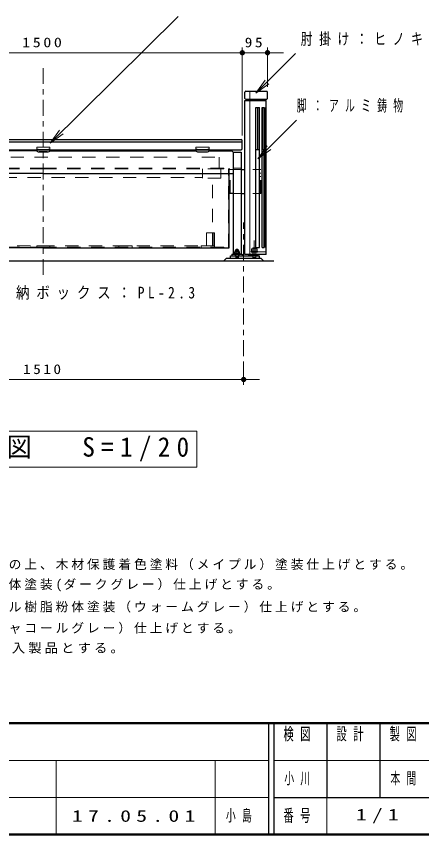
# Model space of a CAD drawing. Units: millimetres on the paper, scale 1:20. Extents: x -365 to 27, y 0 to 257.
# Drawn here: x -286 to -209.6, y 0 to 154.2 of the extents above; entities that cross this region are included whole.
import ezdxf

# ---------------------------------------------------------------- set-up
doc = ezdxf.new("R2010")
doc.units = ezdxf.units.MM
doc.linetypes.add('USER1', pattern=[4.5, 2.5, -2])
doc.linetypes.add('USER2', pattern=[6, 3, -1, 1, -1])
doc.layers.add('1_20', color=7, linetype='Continuous', lineweight=25)
doc.layers.add('NAKAMURA図枠', color=7, linetype='Continuous', lineweight=13)
doc.layers.add('CLASS1', color=7, linetype='Continuous')
doc.layers.add('図デ_タ_99_', color=7, linetype='Continuous')
doc.styles.add('ＭＳ ゴシック', font='')
doc.styles.get('ＭＳ ゴシック').set_extended_font_data('MS Gothic')

# ---------------------------------------------------------------- blocks, each defined once
blk = doc.blocks.new('open_arrow')
at = {"color": 0, "linetype": 'Continuous', "lineweight": -2}
blk.add_lwpolyline([(7.5, 1.25), (0, 0), (7.5, -1.25)], dxfattribs=at)
blk = doc.blocks.new('filled_dot')
at = {"color": 0, "linetype": 'Continuous', "lineweight": -2, "const_width": 1.25}
blk.add_lwpolyline([(-0.625, 0, 1), (0.625, 0, 1)], format="xyb", close=True, dxfattribs=at)

msp = doc.modelspace()

# ---------------------------------------------------------------- linework, layer by layer
at = {"layer": '1_20', "lineweight": 13}
for p, q in [((-279.62, 130.326), (-255.523, 154.22)), ((-243.407, 131.788), (-243.407, 148.37)), ((-243.407, 131.788), (-243.407, 148.37)), ((-238.657, 140.962), (-238.657, 148.37)), ((-321.407, 147.37), (-240.407, 147.37)), ((-246.407, 147.37), (-235.657, 147.37)), ((-240.863, 139.746), (-233.401, 147.207)), ((-241.978, 138.702), (-241.978, 140.056)), ((-241.978, 109.544), (-241.978, 138.224)), ((-240.505, 127.365), (-233.219, 134.651)), ((-243.157, 89.162), (-243.157, 84.78)), ((-240.157, 85.78), (-321.657, 85.78)), ((-251.993, 76.033), (-302.133, 76.033)), ((-251.993, 69.227), (-251.993, 76.033)), ((-302.133, 69.227), (-251.993, 69.227))]:
    msp.add_line(p, q, dxfattribs=at)
at = {"layer": '1_20', "linetype": 'USER2', "lineweight": 13}
for p, q in [((-280.907, 105.482), (-280.907, 145.465)), ((-243.157, 90.162), (-243.157, 115.371)), ((-241.157, 109.112), (-241.157, 111.988))]:
    msp.add_line(p, q, dxfattribs=at)
at = {"layer": '1_20'}
for p, q in [((-242.907, 138.762), (-242.907, 139.962)), ((-242.757, 140.112), (-238.807, 140.112)), ((-238.657, 138.762), (-238.657, 139.962)), ((-242.907, 109.362), (-242.907, 138.362)), ((-242.907, 138.362), (-238.907, 138.362)), ((-242.757, 138.612), (-238.807, 138.612)), ((-238.907, 109.362), (-238.907, 138.362)), ((-240.842, 110.662), (-240.842, 137.062)), ((-240.842, 137.062), (-240.171, 137.062)), ((-240.499, 129.112), (-240.499, 137.062)), ((-240.171, 110.662), (-240.171, 137.062)), ((-239.669, 110.662), (-239.669, 137.062)), ((-239.669, 137.062), (-239.302, 137.062)), ((-239.611, 129.112), (-239.611, 137.062)), ((-239.302, 110.662), (-239.302, 137.062)), ((-239.055, 110.662), (-239.055, 137.062)), ((-239.055, 137.062), (-238.925, 137.062)), ((-318.157, 131.033), (-243.657, 131.033)), ((-318.157, 130.575), (-243.657, 130.575)), ((-243.407, 129.331), (-243.407, 130.783)), ((-318.157, 129.081), (-243.657, 129.081)), ((-282.142, 128.87), (-309.672, 128.87)), ((-282.157, 128.93), (-282.157, 129.081)), ((-280.157, 128.68), (-281.657, 128.68)), ((-281.657, 128.68), (-280.157, 128.68)), ((-279.672, 128.87), (-252.142, 128.87)), ((-279.657, 128.93), (-279.657, 129.081)), ((-252.157, 128.93), (-252.157, 129.081)), ((-251.657, 128.68), (-250.157, 128.68)), ((-249.672, 128.87), (-245.407, 128.87)), ((-249.657, 128.93), (-249.657, 129.081)), ((-245.157, 128.62), (-245.407, 128.87)), ((-245.157, 128.62), (-245.157, 124.82)), ((-245.157, 128.612), (-243.657, 128.612)), ((-245.157, 128.487), (-245.157, 109.412)), ((-243.657, 128.612), (-243.657, 109.412)), ((-240.842, 129.112), (-240.171, 129.112)), ((-239.669, 129.112), (-239.302, 129.112)), ((-243.657, 125.362), (-242.907, 125.362)), ((-280.907, 124.62), (-316.657, 124.62)), ((-280.907, 124.62), (-245.157, 124.62)), ((-245.157, 120.862), (-245.907, 120.862)), ((-243.657, 120.862), (-242.907, 120.862)), ((-244.932, 109.412), (-244.932, 109.512)), ((-244.932, 109.512), (-243.882, 109.512)), ((-244.831, 109.837), (-244.897, 109.799)), ((-244.897, 109.55), (-244.897, 109.799)), ((-244.831, 109.512), (-244.897, 109.55)), ((-243.983, 109.837), (-244.831, 109.837)), ((-243.983, 109.512), (-244.831, 109.512)), ((-244.07, 109.912), (-244.745, 109.912)), ((-244.652, 109.799), (-244.652, 109.55)), ((-244.162, 109.799), (-244.162, 109.55)), ((-243.983, 109.837), (-243.917, 109.799)), ((-243.983, 109.512), (-243.917, 109.55)), ((-243.917, 109.55), (-243.917, 109.799)), ((-243.882, 109.512), (-243.882, 109.412)), ((-241.757, 109.812), (-240.557, 109.812)), ((-240.842, 110.662), (-240.171, 110.662)), ((-239.669, 110.662), (-239.302, 110.662)), ((-239.055, 110.662), (-238.925, 110.662)), ((-323.46, 108.162), (-237.477, 108.162)), ((-245.407, 109.412), (-243.407, 109.412)), ((-245.407, 109.412), (-245.407, 109.112)), ((-245.407, 109.112), (-243.407, 109.112)), ((-244.932, 109.412), (-243.882, 109.412)), ((-243.407, 109.412), (-243.407, 109.112)), ((-238.907, 109.362), (-242.907, 109.362)), ((-242.157, 109.112), (-242.157, 109.362)), ((-240.407, 109.112), (-242.157, 109.112)), ((-240.407, 109.112), (-240.407, 109.362))]:
    msp.add_line(p, q, dxfattribs=at)
at = {"layer": '1_20', "linetype": 'USER1', "lineweight": 13}
for p, q in [((-282.157, 129.557), (-279.657, 129.557)), ((-282.157, 129.557), (-282.157, 128.93)), ((-279.657, 129.557), (-282.157, 129.557)), ((-282.157, 129.557), (-282.157, 128.93)), ((-279.657, 129.557), (-279.657, 128.93)), ((-279.657, 129.557), (-279.657, 128.93)), ((-249.657, 129.557), (-252.157, 129.557)), ((-252.157, 129.557), (-252.157, 128.93)), ((-249.657, 129.557), (-249.657, 128.93)), ((-280.157, 129.126), (-281.657, 129.126)), ((-281.657, 129.126), (-280.157, 129.126)), ((-251.657, 129.126), (-250.157, 129.126)), ((-314.057, 127.702), (-247.757, 127.702)), ((-247.757, 125.502), (-247.757, 127.702)), ((-250.932, 125.502), (-250.932, 123.702)), ((-247.432, 125.502), (-250.932, 125.502)), ((-247.432, 125.502), (-247.432, 123.702)), ((-245.907, 125.612), (-245.907, 124.62)), ((-245.157, 125.612), (-243.657, 125.612)), ((-310.882, 123.852), (-250.932, 123.852)), ((-247.432, 123.702), (-250.932, 123.702)), ((-249.007, 110.952), (-249.007, 123.702)), ((-312.807, 110.952), (-249.007, 110.952)), ((-238.907, 109.812), (-242.907, 109.812)), ((-241.757, 109.812), (-241.757, 109.937)), ((-241.757, 109.937), (-240.557, 109.937)), ((-241.705, 110.38), (-241.607, 110.437)), ((-241.705, 109.937), (-241.705, 110.38)), ((-241.705, 109.937), (-240.608, 109.937)), ((-240.707, 110.437), (-241.607, 110.437)), ((-241.431, 109.937), (-241.431, 110.38)), ((-240.883, 109.937), (-240.883, 110.38)), ((-240.608, 110.38), (-240.707, 110.437)), ((-240.608, 109.937), (-240.608, 110.38)), ((-240.557, 109.937), (-240.557, 109.812)), ((-244.782, 109.412), (-244.782, 109.112)), ((-244.032, 109.412), (-244.032, 109.112))]:
    msp.add_line(p, q, dxfattribs=at)
at = {"layer": '1_20', "color": 4, "linetype": 'USER1', "lineweight": 13}
for p, q in [((-280.907, 125.612), (-315.907, 125.612)), ((-280.907, 125.497), (-315.792, 125.497)), ((-280.907, 125.612), (-245.907, 125.612)), ((-280.907, 125.497), (-246.022, 125.497)), ((-246.907, 125.497), (-246.907, 125.612)), ((-246.022, 110.727), (-246.022, 125.497)), ((-245.907, 125.362), (-239.907, 125.362)), ((-245.682, 120.862), (-245.682, 125.362)), ((-240.132, 120.862), (-240.132, 125.362)), ((-239.907, 120.862), (-239.907, 125.362)), ((-239.907, 124.66), (-240.132, 124.66)), ((-239.907, 124.06), (-240.132, 124.06)), ((-239.907, 122.16), (-240.132, 122.16)), ((-245.907, 120.862), (-239.907, 120.862)), ((-239.907, 121.56), (-240.132, 121.56)), ((-250.157, 113.452), (-248.657, 113.452)), ((-250.157, 110.952), (-250.157, 113.452)), ((-248.807, 110.952), (-248.807, 113.452)), ((-248.657, 110.952), (-248.657, 113.452)), ((-280.907, 110.727), (-315.792, 110.727)), ((-280.907, 110.952), (-282.157, 110.952)), ((-282.157, 110.952), (-282.157, 110.727)), ((-280.907, 110.952), (-279.657, 110.952)), ((-280.907, 110.727), (-246.022, 110.727)), ((-279.657, 110.952), (-279.657, 110.727)), ((-266.657, 110.952), (-264.157, 110.952)), ((-266.657, 110.952), (-266.657, 110.727)), ((-264.157, 110.952), (-264.157, 110.727)), ((-251.157, 110.952), (-248.657, 110.952)), ((-251.157, 110.952), (-251.157, 110.727)), ((-248.657, 110.952), (-248.657, 110.727)), ((-246.907, 110.612), (-246.907, 110.727))]:
    msp.add_line(p, q, dxfattribs=at)
at = {"layer": '1_20', "color": 4}
for p, q in [((-245.907, 110.612), (-245.907, 124.62)), ((-280.907, 110.612), (-315.907, 110.612)), ((-280.907, 110.612), (-245.907, 110.612))]:
    msp.add_line(p, q, dxfattribs=at)
at = {"layer": '1_20', "color": 2, "linetype": 'USER1', "lineweight": 13}
for p, q in [((-244.657, 110.012), (-244.557, 110.112)), ((-244.657, 108.712), (-244.657, 110.012)), ((-244.557, 110.112), (-244.257, 110.112)), ((-244.157, 110.012), (-244.257, 110.112)), ((-244.157, 108.712), (-244.157, 110.012)), ((-241.357, 110.612), (-241.457, 110.512)), ((-241.457, 108.712), (-241.457, 110.512)), ((-241.357, 110.612), (-240.957, 110.612)), ((-240.857, 110.512), (-240.957, 110.612)), ((-240.857, 108.712), (-240.857, 110.512))]:
    msp.add_line(p, q, dxfattribs=at)
at = {"layer": '1_20', "color": 70}
for p, q in [((-246.407, 108.662), (-246.907, 108.162)), ((-246.907, 108.162), (-239.407, 108.162)), ((-246.907, 108.162), (-239.407, 108.162)), ((-246.407, 108.662), (-239.907, 108.662)), ((-239.907, 108.662), (-239.407, 108.162))]:
    msp.add_line(p, q, dxfattribs=at)
at = {"layer": '1_20', "color": 2}
for p, q in [((-245.657, 109.112), (-244.657, 109.112)), ((-245.657, 108.662), (-245.657, 109.112)), ((-245.657, 108.662), (-240.157, 108.662)), ((-244.657, 108.862), (-244.157, 108.862)), ((-244.157, 109.112), (-241.457, 109.112)), ((-241.457, 108.862), (-240.857, 108.862)), ((-240.857, 109.112), (-240.157, 109.112)), ((-240.157, 108.662), (-240.157, 109.112))]:
    msp.add_line(p, q, dxfattribs=at)
at = {"layer": '1_20', "color": 2, "lineweight": 13}
for p, q in [((-244.5, 108.662), (-244.5, 108.862)), ((-241, 108.662), (-241, 108.862))]:
    msp.add_line(p, q, dxfattribs=at)
at = {"layer": '1_20'}
for centre, radius, start, end in [((-242.757, 139.962), 0.15, 90, 180), ((-238.807, 139.962), 0.15, 0, 90), ((-242.757, 138.762), 0.15, 180, 270), ((-238.807, 138.762), 0.15, 270, 0), ((-243.657, 130.783), 0.25, 0, 90), ((-243.657, 129.331), 0.25, 270, 0), ((-244.831, 109.394), 0.443, 66.13495, 89.99996), ((-244.831, 109.955), 0.443, 270.00003, 293.86506), ((-244.745, 109.837), 0.075, 90, 180), ((-244.407, 109.912), 0.375, 0.00001, 180), ((-244.407, 109.026), 0.811, 72.41195, 107.58808), ((-244.407, 110.323), 0.811, 252.41194, 287.58807), ((-243.983, 109.394), 0.443, 90.00002, 113.86508), ((-243.983, 109.955), 0.443, 246.13494, 270), ((-244.07, 109.837), 0.075, 0, 90)]:
    msp.add_arc(centre, radius, start, end, dxfattribs=at)
at = {"layer": '1_20', "linetype": 'USER1', "lineweight": 13}
for centre, radius, start, end in [((-244.407, 109.912), 0.325, 0.00001, 180), ((-241.568, 110.18), 0.243, 55.61586, 124.38414), ((-241.157, 109.515), 0.908, 72.41211, 107.58789), ((-240.745, 110.18), 0.243, 55.61586, 124.38414)]:
    msp.add_arc(centre, radius, start, end, dxfattribs=at)
for centre, major_axis, start_param, end_param in [((-281.657, 129.376), (0.5, 0), 3.1415927, 4.712389), ((-281.657, 129.376), (0.5, 0), 3.1415927, 4.712389), ((-280.157, 129.376), (-0.5, 0), 1.5707963, 3.1415927), ((-280.157, 129.376), (-0.5, 0), 1.5707963, 3.1415927), ((-251.657, 129.376), (0.5, 0), 3.1415927, 4.712389), ((-250.157, 129.376), (-0.5, 0), 1.5707963, 3.1415927)]:
    msp.add_ellipse(centre, major_axis=major_axis, ratio=0.5, start_param=start_param, end_param=end_param, dxfattribs=at)
at = {"layer": '1_20'}
for centre, major_axis, start_param, end_param in [((-281.657, 128.93), (0.5, 0), 3.1415927, 4.712389), ((-281.657, 128.93), (0.5, 0), 3.1415927, 4.712389), ((-280.157, 128.93), (-0.5, 0), 1.5707963, 3.1415927), ((-280.157, 128.93), (-0.5, 0), 1.5707963, 3.1415927), ((-251.657, 128.93), (0.5, 0), 3.1415927, 4.712389), ((-250.157, 128.93), (-0.5, 0), 1.5707963, 3.1415927)]:
    msp.add_ellipse(centre, major_axis=major_axis, ratio=0.5, start_param=start_param, end_param=end_param, dxfattribs=at)
at = {"layer": 'NAKAMURA図枠', "lineweight": 50}
for p, q in [((-365, 21), (0, 21)), ((-365, 0), (0, 0))]:
    msp.add_line(p, q, dxfattribs=at)
at = {"layer": 'NAKAMURA図枠', "color": 211, "lineweight": 25}
for p, q in [((-238.5, 21), (-238.5, 0)), ((-237.5, 21), (-237.5, 0)), ((-227.5, 21), (-227.5, 7)), ((-217.5, 21), (-217.5, 7)), ((-237.5, 7), (0, 7))]:
    msp.add_line(p, q, dxfattribs=at)
at = {"layer": 'NAKAMURA図枠'}
for p, q in [((-365, 14), (-238.5, 14)), ((-278.5, 14), (-278.5, 0)), ((-248.5, 14), (-248.5, 0)), ((-237.5, 14), (-182.5, 14)), ((-365, 7), (-238.5, 7)), ((-227.5, 7), (-227.5, 0))]:
    msp.add_line(p, q, dxfattribs=at)

# ---------------------------------------------------------------- block references
at = {"layer": '1_20', "lineweight": 13, "xscale": 0.4, "yscale": 0.4}
for p in [(-243.407, 147.37), (-238.657, 147.37), (-243.157, 85.78)]:
    msp.add_blockref('filled_dot', p, dxfattribs=at)
for name, p, rotation in [('filled_dot', (-243.407, 147.37), 180), ('open_arrow', (-240.863, 139.746), 45), ('open_arrow', (-279.62, 130.326), 44.8), ('open_arrow', (-240.505, 127.365), 45)]:
    msp.add_blockref(name, p, dxfattribs=dict(at, rotation=rotation))

# ---------------------------------------------------------------- texts
at = {"layer": '1_20', "style": 'ＭＳ ゴシック'}
for s, insert, char_height, attachment_point in [('\\T1.54;\\W0.75;肘掛け：ヒノキ\u300030t', (-232.405, 149.857), 2.199, 4), ('\\T1.33;\\W1.2;1500', (-280.907, 148.37), 1.833, 8), ('\\T1.34;\\W1.15;95', (-241.032, 148.37), 1.833, 8), ('\\T1.64;\\W0.6;脚：アルミ鋳物', (-233.137, 137.301), 2.199, 4), ('\\T1.5;\\W0.85;収納ボックス：PL-2.3', (-289.884, 102.038), 2.199, 4), ('\\T1.33;\\W1.15;1510', (-280.907, 86.78), 1.833, 8), ('\\T1.5;\\W0.95;立面図\u3000S=1/20', (-302.064, 72.63), 3.666, 4)]:
    msp.add_mtext(s, dxfattribs=dict(at, insert=insert, char_height=char_height, attachment_point=attachment_point))
at = {"layer": 'CLASS1', "char_height": 1.76, "attachment_point": 7, "style": 'ＭＳ ゴシック'}
for s, insert in [('\\T1.23;木材は、ヒノキ（一等材）とし、カンナ・ペーパーがけの上、木材保護着色塗料（メイプル）塗装仕上げとする。', (-361.257, 49.841)), ('\\T1.23;鋼材は、電気亜鉛メッキ処理の上、ポリエステル樹脂粉体塗装(ダークグレー）仕上げとする。', (-361.257, 45.841)), ('\\T1.23;収納ボックスは、電気亜鉛メッキ処理の上、ポリエステル樹脂粉体塗装（ウォームグレー）仕上げとする。', (-361.257, 41.841)), ('\\T1.23;アルミ鋳物はＡＣ３Ａとし、ウレタン樹脂塗料塗装（チャコールグレー）仕上げとする。', (-361.257, 37.841)), ('\\T1.23;\\W1.05;本製品は、(一社)日本公園施設業協会賠償責任保険加入製品とする。', (-361.257, 33.841))]:
    msp.add_mtext(s, dxfattribs=dict(at, insert=insert))
at = {"layer": 'NAKAMURA図枠', "color": 4, "char_height": 2.346, "style": 'ＭＳ ゴシック'}
for s, insert, attachment_point in [('\\T1.64;\\W0.6;検図', (-232.5, 20.167), 2), ('\\T1.64;\\W0.6;設計', (-222.5, 20.167), 2), ('\\T1.64;\\W0.6;製図', (-212.5, 20.167), 2), ('\\T1.64;\\W0.6;番号', (-232.5, 3.5), 5)]:
    msp.add_mtext(s, dxfattribs=dict(at, insert=insert, attachment_point=attachment_point))
at = {"layer": '図デ_タ_99_', "char_height": 2.199, "attachment_point": 4, "style": 'ＭＳ ゴシック'}
for s, insert in [('\\T1.64;\\W0.6;小川', (-235.5, 10.5)), ('\\T1.64;\\W0.6;本間', (-215.5, 10.5)), ('\\T1.64;\\W0.6;小島', (-246.5, 3.5)), ('\\T1.5;\\W1.35;1/1', (-222, 3.5)), ('\\T1.5;\\W1.35;17.05.01', (-275.5, 3.5))]:
    msp.add_mtext(s, dxfattribs=dict(at, insert=insert))

doc.saveas('drawing.dxf')
